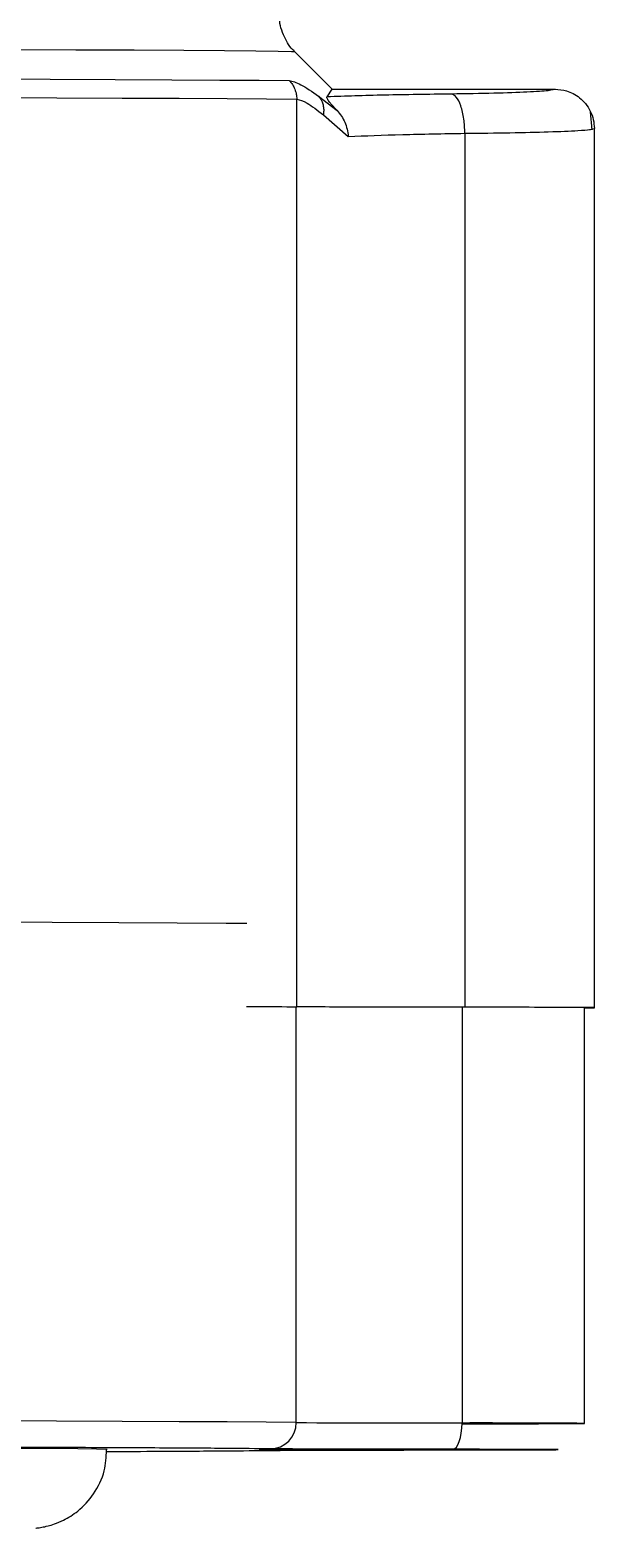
# Model space of a CAD drawing. Header units: millimetres. Extents: x 2404 to 4548, y 1024 to 2541.
# Drawn here: x 3339.1 to 3360.6, y 1180.3 to 1237.3 of the extents above; entities that cross this region are included whole.
import ezdxf

# ---------------------------------------------------------------- set-up
doc = ezdxf.new("R2010")
doc.units = ezdxf.units.MM

msp = doc.modelspace()

# ---------------------------------------------------------------- linework, layer by layer
at = {"color": 7, "linetype": 'Continuous', "lineweight": 25}
for p, q in [((3350.595, 1235.094), (3349.18, 1236.51)), ((3350.08, 1234.827), (3350.783, 1234.281)), ((3350.407, 1234.802), (3350.594, 1235.095)), ((3350.594, 1235.095), (3359.094, 1235.095)), ((3349.248, 1200.126), (3349.248, 1234.712)), ((3350.27, 1234.179), (3350.262, 1234.12)), ((3360.515, 1233.546), (3360.451, 1234.236)), ((3350.262, 1234.12), (3351.213, 1233.29)), ((3360.48, 1233.568), (3360.594, 1233.594)), ((3360.594, 1200.095), (3360.594, 1233.598)), ((3355.659, 1233.412), (3355.659, 1200.11)), ((3349.226, 1184.284), (3349.226, 1200.126)), ((3355.549, 1200.11), (3355.549, 1184.267)), ((3360.217, 1184.253), (3360.217, 1200.096))]:
    msp.add_line(p, q, dxfattribs=at)
at = {"color": 7, "linetype": 'Continuous', "lineweight": 25, "flags": 128}
for points in [[(3349.18, 1236.51), (3349.041, 1236.519), (3348.545, 1236.531), (3347.693, 1236.542), (3346.488, 1236.553), (3344.936, 1236.564), (3343.044, 1236.574), (3340.821, 1236.585), (3338.276, 1236.595), (3335.422, 1236.604), (3332.272, 1236.613), (3328.839, 1236.622), (3325.14, 1236.63), (3321.192, 1236.638), (3317.012, 1236.645), (3312.619, 1236.651), (3308.035, 1236.657), (3303.279, 1236.662), (3298.374, 1236.666), (3293.342, 1236.67)], [(3285.159, 1235.555), (3290.361, 1235.553), (3295.475, 1235.55), (3300.478, 1235.546), (3305.347, 1235.541), (3310.061, 1235.536), (3314.599, 1235.53), (3318.94, 1235.523), (3323.065, 1235.516), (3326.956, 1235.508), (3330.595, 1235.5), (3333.966, 1235.491), (3337.054, 1235.482), (3339.845, 1235.472), (3342.327, 1235.462), (3344.488, 1235.452), (3346.319, 1235.441), (3347.812, 1235.43), (3348.96, 1235.419)], [(3285.212, 1234.849), (3290.434, 1234.846), (3295.566, 1234.843), (3300.588, 1234.839), (3305.475, 1234.835), (3310.206, 1234.829), (3314.761, 1234.823), (3319.118, 1234.817), (3323.258, 1234.81), (3327.163, 1234.802), (3330.816, 1234.793), (3334.199, 1234.785), (3337.298, 1234.775), (3340.099, 1234.765), (3342.59, 1234.755), (3344.759, 1234.745), (3346.597, 1234.734), (3348.095, 1234.723), (3349.248, 1234.712)], [(3347.344, 1203.301), (3346.552, 1203.306), (3344.682, 1203.317), (3342.468, 1203.328), (3339.92, 1203.338), (3337.05, 1203.348), (3333.872, 1203.357), (3330.399, 1203.366), (3326.648, 1203.375), (3322.637, 1203.383), (3318.384, 1203.39), (3313.909, 1203.397), (3309.232, 1203.403), (3304.376, 1203.408), (3299.363, 1203.412), (3294.216, 1203.416)], [(3349.226, 1184.284), (3348.086, 1184.295), (3346.595, 1184.306), (3344.759, 1184.317), (3342.588, 1184.327), (3340.09, 1184.337), (3337.278, 1184.347), (3334.163, 1184.357), (3330.761, 1184.365), (3327.085, 1184.374), (3323.154, 1184.382), (3318.985, 1184.389), (3314.597, 1184.396), (3310.009, 1184.402), (3305.242, 1184.407), (3300.318, 1184.412), (3295.259, 1184.416), (3290.089, 1184.419), (3284.83, 1184.421)], [(3355.197, 1183.265), (3355.266, 1183.285), (3355.332, 1183.342), (3355.392, 1183.435), (3355.446, 1183.56), (3355.489, 1183.711), (3355.522, 1183.884), (3355.542, 1184.072), (3355.549, 1184.267)], [(3342.017, 1183.253), (3341.972, 1183.258), (3341.616, 1183.269), (3340.906, 1183.28), (3339.845, 1183.29), (3338.439, 1183.301), (3336.694, 1183.311), (3334.62, 1183.321), (3332.226, 1183.33), (3329.525, 1183.339), (3326.53, 1183.348), (3323.256, 1183.356), (3319.719, 1183.364), (3315.937, 1183.371), (3311.929, 1183.378), (3307.714, 1183.383), (3303.314, 1183.389), (3298.751, 1183.393), (3294.047, 1183.397)], [(3358.217, 1183.253), (3358.04, 1183.25), (3357.52, 1183.247), (3356.694, 1183.245), (3355.617, 1183.243), (3354.363, 1183.242), (3353.017, 1183.242), (3351.671, 1183.242), (3350.417, 1183.243), (3349.34, 1183.245), (3348.514, 1183.247), (3347.994, 1183.25), (3347.817, 1183.253), (3347.994, 1183.256), (3348.514, 1183.258), (3349.34, 1183.261), (3350.417, 1183.263), (3351.671, 1183.264), (3353.017, 1183.264), (3354.363, 1183.264), (3355.617, 1183.263), (3356.694, 1183.261), (3357.52, 1183.258), (3358.04, 1183.256), (3358.217, 1183.253)], [(3348.242, 1183.223), (3348.434, 1183.242), (3348.503, 1183.258)], [(3355.272, 1183.263), (3355.266, 1183.259), (3355.197, 1183.241)]]:
    msp.add_lwpolyline(points, dxfattribs=at)
at = {"color": 7, "linetype": 'Continuous', "lineweight": 25}
for centre, radius, start, end in [((3348.234, 1184.276), 0.992, 270.4956, 0.4581), ((3355.056, 2226.606), 1042.338, 269.679528, 270.027064), ((3356.331, 681.523), 502.745, 89.55713, 90.08916), ((3356.554, 1614.667), 430.43, 269.86614, 270.48756)]:
    msp.add_arc(centre, radius, start, end, dxfattribs=at)
for points, knots in [([(3349.162, 1236.532), (3349.156, 1236.538), (3348.983, 1236.674), (3348.759, 1237.097), (3348.566, 1237.584), (3348.61, 1237.867), (3348.617, 1237.913)], [0, 0, 0, 0, 0.017313, 0.441285, 0.909661, 1, 1, 1, 1]), ([(3348.96, 1235.419), (3349.089, 1235.391), (3349.348, 1235.334), (3349.836, 1234.996), (3350.08, 1234.827)], [0, 0, 0, 0, 0.499286, 1, 1, 1, 1]), ([(3350.08, 1234.827), (3350.113, 1234.784), (3350.181, 1234.697), (3350.244, 1234.537), (3350.279, 1234.362), (3350.273, 1234.24), (3350.27, 1234.179)], [0, 0, 0, 0, 0.2473909, 0.4997222, 0.7521965, 1, 1, 1, 1]), ([(3350.783, 1234.281), (3350.743, 1234.322), (3350.665, 1234.403), (3350.569, 1234.511), (3350.495, 1234.601), (3350.426, 1234.696), (3350.386, 1234.775), (3350.4, 1234.793), (3350.407, 1234.802)], [0, 0, 0, 0, 0.111673, 0.222473, 0.333752, 0.456252, 0.712674, 1, 1, 1, 1]), ([(3355.146, 1234.908), (3354.267, 1234.896), (3352.48, 1234.87), (3351.105, 1234.825), (3350.407, 1234.802)], [0, 0, 0, 0, 0.492155, 1, 1, 1, 1]), ([(3359.094, 1235.095), (3359.045, 1235.075), (3358.946, 1235.034), (3358.094, 1234.98), (3356.827, 1234.934), (3355.707, 1234.917), (3355.146, 1234.908)], [0, 0, 0, 0, 0.249914, 0.499831, 0.749722, 1, 1, 1, 1]), ([(3355.659, 1233.412), (3355.65, 1233.597), (3355.632, 1233.981), (3355.512, 1234.479), (3355.341, 1234.829), (3355.21, 1234.883), (3355.146, 1234.908)], [0, 0, 0, 0, 0.240153, 0.499483, 0.759101, 1, 1, 1, 1]), ([(3359.094, 1235.095), (3359.242, 1235.082), (3359.578, 1235.053), (3359.978, 1234.833), (3360.269, 1234.547), (3360.451, 1234.263), (3360.571, 1233.938), (3360.587, 1233.708), (3360.594, 1233.594)], [0, 0, 0, 0, 0.18848, 0.427214, 0.563621, 0.707356, 0.854328, 1, 1, 1, 1]), ([(3349.248, 1234.712), (3349.362, 1234.684), (3349.597, 1234.628), (3350.037, 1234.292), (3350.262, 1234.12)], [0, 0, 0, 0, 0.48849, 1, 1, 1, 1]), ([(3350.783, 1234.281), (3350.897, 1234.138), (3351.128, 1233.848), (3351.184, 1233.477), (3351.213, 1233.29)], [0, 0, 0, 0, 0.494817, 1, 1, 1, 1]), ([(3351.213, 1233.29), (3351.864, 1233.317), (3353.124, 1233.369), (3354.833, 1233.398), (3355.659, 1233.412)], [0, 0, 0, 0, 0.516726, 1, 1, 1, 1]), ([(3355.659, 1233.412), (3356.247, 1233.419), (3357.443, 1233.433), (3358.945, 1233.468), (3359.913, 1233.511), (3360.404, 1233.545), (3360.462, 1233.562), (3360.48, 1233.568)], [0, 0, 0, 0, 0.237543, 0.482876, 0.745623, 0.921738, 1, 1, 1, 1]), ([(3347.336, 1200.143), (3347.354, 1200.143), (3348.251, 1200.138), (3348.754, 1200.132), (3349.248, 1200.126)], [0, 0, 0, 0, 0.019707, 1, 1, 1, 1]), ([(3360.217, 1200.09), (3360.227, 1200.09), (3360.577, 1200.092), (3360.665, 1200.095), (3360.373, 1200.1), (3359.328, 1200.104), (3357.743, 1200.108), (3356.354, 1200.109), (3355.659, 1200.11)], [0, 0, 0, 0, 0.005941, 0.204753, 0.403564, 0.602376, 0.801188, 1, 1, 1, 1]), ([(3348.242, 1183.283), (3347.716, 1183.288), (3346.654, 1183.299), (3344.115, 1183.315), (3340.846, 1183.33), (3336.783, 1183.345), (3331.971, 1183.36), (3326.479, 1183.373), (3320.385, 1183.384), (3313.782, 1183.395), (3306.803, 1183.403), (3299.561, 1183.41), (3292.184, 1183.416), (3287.147, 1183.418), (3284.651, 1183.419)], [0, 0, 0, 0, 0.079959, 0.161371, 0.244142, 0.328893, 0.414217, 0.5, 0.585778, 0.671102, 0.755858, 0.838624, 0.920039, 1, 1, 1, 1]), ([(3339.293, 1180.265), (3339.307, 1180.266), (3339.341, 1180.268), (3339.492, 1180.287), (3339.736, 1180.336), (3340.032, 1180.423), (3340.43, 1180.589), (3340.979, 1180.937), (3341.548, 1181.562), (3341.952, 1182.378), (3341.981, 1182.969), (3341.993, 1183.236)], [0, 0, 0, 0, 0.069689, 0.159202, 0.228526, 0.284853, 0.360929, 0.487702, 0.660291, 0.846257, 1, 1, 1, 1]), ([(3341.987, 1183.181), (3342.688, 1183.185), (3344.497, 1183.193), (3346.637, 1183.207), (3347.711, 1183.217), (3348.242, 1183.223)], [0, 0, 0, 0, 0.241773, 0.624302, 1, 1, 1, 1]), ([(3355.197, 1183.265), (3354.35, 1183.266), (3352.628, 1183.268), (3350.536, 1183.272), (3348.951, 1183.277), (3348.476, 1183.281), (3348.242, 1183.283)], [0, 0, 0, 0, 0.245796, 0.5, 0.754204, 1, 1, 1, 1]), ([(3348.242, 1183.223), (3348.476, 1183.225), (3348.951, 1183.229), (3350.536, 1183.234), (3352.628, 1183.238), (3354.35, 1183.24), (3355.197, 1183.241)], [0, 0, 0, 0, 0.2457963, 0.5, 0.7542037, 1, 1, 1, 1]), ([(3359.217, 1183.253), (3359.164, 1183.254), (3359.057, 1183.257), (3358.187, 1183.261), (3356.886, 1183.264), (3355.751, 1183.265), (3355.197, 1183.265)], [0, 0, 0, 0, 0.244178, 0.5, 0.755822, 1, 1, 1, 1]), ([(3355.197, 1183.241), (3355.751, 1183.241), (3356.886, 1183.242), (3358.187, 1183.245), (3359.057, 1183.249), (3359.164, 1183.252), (3359.217, 1183.253)], [0, 0, 0, 0, 0.244178, 0.5, 0.755822, 1, 1, 1, 1])]:
    msp.add_open_spline(points, degree=3, knots=knots, dxfattribs=at)
for points in [[(3348.96, 1235.419), (3349.003, 1235.37), (3349.088, 1235.272), (3349.178, 1235.097), (3349.237, 1234.908), (3349.244, 1234.778), (3349.248, 1234.712)], [(3355.659, 1200.11), (3354.868, 1200.111), (3353.286, 1200.112), (3351.373, 1200.116), (3349.913, 1200.121), (3349.469, 1200.125), (3349.248, 1200.126)]]:
    msp.add_open_spline(points, degree=3, dxfattribs=at)

doc.saveas('drawing.dxf')
